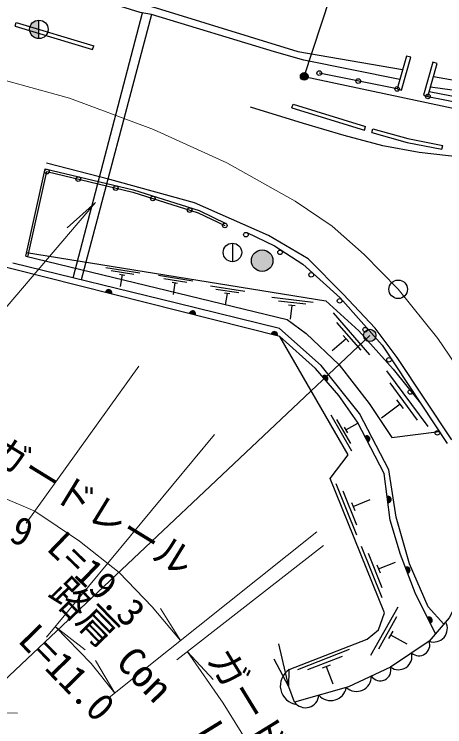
# Model space of a CAD drawing. Units: millimetres at full size, sheet at 1:1000; details may follow other scales. Extents: x 40000 to 680000, y 20000 to 380000.
# Drawn here: x 199765 to 227694, y 245098 to 291314 of the extents above; entities that cross this region are included whole.
import ezdxf
from ezdxf.enums import TextEntityAlignment as Align

# ---------------------------------------------------------------- set-up
doc = ezdxf.new("R2010")
doc.units = ezdxf.units.MM
doc.header["$LTSCALE"] = 1000
doc.linetypes.add('CHAIN', pattern=[18.5, 12, -1.5, 3.5, -1.5])
for name, color, linetype, lineweight in [('M-BGD', 7, 'Continuous', 25), ('M-BGD-EXST', 7, 'Continuous', 25), ('M-BMK', 2, 'CHAIN', 13), ('M-BMK-SRVR', 3, 'Continuous', 25), ('M-STR-HTXT', 7, 'Continuous', 13), ('M-STR-STRC', 7, 'Continuous', 25)]:
    doc.layers.add(name, color=color, linetype=linetype, lineweight=lineweight)
doc.styles.add('ＭＳ ゴシック', font='')
doc.styles.get('ＭＳ ゴシック').set_extended_font_data('MS Gothic')

msp = doc.modelspace()

# ---------------------------------------------------------------- hatches: boundary and pattern name
at = {"layer": 'M-BGD'}
for points in [[(201362, 290931, 0.41421), (200762, 290331, 0.41421), (201362, 289731)], [(215149, 275331, -0.41421), (215849, 276031, -0.41421), (216549, 275331, -1)], [(206073, 273167), (205684, 273265, -0.4608), (205936, 273444, -0.4608)], [(211516, 271790), (211126, 271888, -0.4608), (211379, 272067, -0.4608)], [(216833, 270444), (216444, 270543, -0.4608), (216696, 270721, -0.4608)], [(220016, 267521), (219756, 267827, -0.4608), (220065, 267827, -0.4608)], [(222694, 263573), (222507, 263929, -0.4608), (222809, 263860, -0.4608)], [(224011, 259640), (223961, 260039, -0.4608), (224219, 259869, -0.4608)], [(225282, 255055), (225139, 255431, -0.4608), (225430, 255326, -0.4608)], [(226744, 251816), (226565, 252175, -0.4608), (226865, 252100, -0.4608)]]:
    msp.add_hatch(color=256, dxfattribs=at).paths.add_polyline_path(points)
at = {"layer": 'M-BGD-EXST'}
msp.add_hatch(color=256, dxfattribs=at).paths.add_polyline_path([(218796, 287399, -1), (218357, 287160, -0.41421), (218457, 287499, -0.41421)])
at = {"layer": 'M-STR-STRC'}
msp.add_hatch(color=256, dxfattribs=at).paths.add_polyline_path([(222488, 270270, -0.41421), (222610, 270822, -0.41421), (223163, 270700, -1)])

# ---------------------------------------------------------------- linework, layer by layer
at = {"layer": 'M-BGD'}
for p, q in [((203588, 274214), (208077, 291403)), ((208678, 291297), (204099, 274089)), ((199822, 290532), (199894, 290772)), ((199894, 290772), (204920, 289264)), ((201362, 289731), (201362, 290931)), ((199822, 290532), (204848, 289025)), ((204848, 289025), (204920, 289264)), ((224606, 286467), (219554, 287496)), ((232828, 286229), (226962, 287254)), ((226777, 286600), (233035, 285754)), ((226694, 286303), (233431, 284991)), ((226603, 285982), (233022, 284691)), ((217784, 285239), (217858, 285478)), ((217784, 285239), (222485, 283784)), ((217858, 285478), (222559, 284023)), ((222485, 283784), (222559, 284023)), ((222962, 283646), (223030, 283887)), ((227513, 282557), (227562, 282803)), ((213920, 276465), (213920, 275265)), ((207921, 274517), (205700, 274876)), ((207527, 274429), (206046, 274668)), ((206935, 274373), (206590, 274429)), ((206763, 274401), (206643, 273660)), ((211346, 274001), (209125, 274360)), ((210952, 273913), (209471, 274153)), ((210360, 273857), (210015, 273913)), ((210187, 273885), (210068, 273144)), ((214728, 273331), (212504, 273671)), ((214334, 273239), (212852, 273466)), ((213743, 273178), (213397, 273231)), ((213570, 273204), (213457, 272463)), ((219156, 272627), (216474, 272939)), ((218688, 272500), (216900, 272708)), ((217982, 272401), (217565, 272450)), ((217774, 272425), (217670, 271531)), ((222842, 269228), (220474, 271939)), ((222267, 269522), (220688, 271330)), ((221481, 270057), (221113, 270479)), ((221297, 270268), (220393, 269478)), ((226626, 264572), (223935, 268179)), ((225937, 264994), (224143, 267399)), ((225009, 265736), (224590, 266298)), ((224799, 266017), (223597, 265120)), ((220295, 265335), (221649, 262999)), ((220677, 265036), (221580, 263479)), ((221179, 264529), (221389, 264166)), ((221284, 264348), (222053, 264794)), ((220628, 260875), (221979, 257538)), ((221076, 260409), (221976, 258185)), ((221748, 259387), (222861, 259837)), ((221643, 259646), (221854, 259127)), ((222270, 256820), (223620, 253483)), ((222717, 256354), (223618, 254129)), ((223285, 255591), (223495, 255072)), ((223390, 255331), (224502, 255781)), ((224641, 252863), (222885, 249720)), ((224558, 252222), (223387, 250127)), ((224319, 251302), (224045, 250813)), ((224182, 251058), (225230, 250472)), ((217587, 247683), (216926, 250477)), ((221503, 250101), (218150, 248790)), ((221032, 249659), (218797, 248785)), ((217587, 247683), (216617, 249475)), ((220262, 249100), (219741, 248897)), ((220002, 248999), (220438, 247881))]:
    msp.add_line(p, q, dxfattribs=at)
for points in [[(145295, 307834), (147148, 307447), (161545, 304427), (168687, 302690), (183866, 298865), (192992, 296299), (208965, 291740), (218159, 288894), (224963, 287730)], [(224777, 287073), (218544, 288330), (216659, 288873), (208678, 291297), (207935, 291428), (199379, 294108), (188999, 296877)], [(218576, 287280), (233014, 284215), (244612, 292868), (247568, 295701)], [(231032, 257955), (227989, 252170), (226681, 250650), (224182, 248964), (221445, 247683), (217948, 246696), (217587, 247683), (217600, 248803), (222661, 250780), (223395, 251380), (223795, 252487), (220265, 261210), (221438, 262737), (216994, 270403), (193170, 276432), (163067, 283939), (147707, 287833)], [(223030, 283887), (225309, 283248), (227562, 282803)], [(222962, 283646), (225251, 283004), (227513, 282557)], [(228149, 263701), (224600, 269058), (223188, 270944), (221095, 273161), (218842, 275442), (216255, 276956), (211449, 279078), (205972, 280589), (201867, 281653)], [(200510, 275612), (201772, 281288), (207498, 279918), (211753, 278578), (213494, 277751)], [(200656, 275580), (201885, 281107), (207458, 279774), (211698, 278438), (213429, 277615)], [(214858, 277151), (216639, 276285), (218488, 275106), (220902, 272919), (223633, 269841), (227852, 263473)], [(200510, 275612), (217477, 271509), (218711, 270600), (220854, 268573), (222787, 266066), (224270, 263865), (227340, 264245)], [(200566, 275864), (219987, 272724), (222120, 270775), (224349, 268288), (226121, 266085)], [(227635, 251759), (226629, 252872), (225412, 255672), (224543, 258690), (224077, 261762), (222174, 265423), (219687, 268531), (216979, 270938), (210293, 272574), (199663, 275174)], [(227088, 251124), (225765, 253783), (224823, 256264), (224163, 258491), (223765, 261531), (222027, 264845), (220813, 266584), (219317, 268343), (216994, 270403)]]:
    msp.add_lwpolyline(points, dxfattribs=at)
for points in [[(224606, 286467), (224895, 286385), (225498, 288520), (225209, 288602)], [(226314, 286064), (226603, 285982), (227206, 288117), (226917, 288199)]]:
    msp.add_lwpolyline(points, close=True, dxfattribs=at)
for centre, radius in [((201362, 290331), 600), ((219554, 287496), 150), ((222080, 286981), 150), ((224606, 286467), 150), ((226603, 285982), 150), ((201885, 281107), 150), ((203920, 280620), 150), ((206351, 280038), 150), ((208757, 279364), 150), ((211142, 278613), 150), ((213429, 277615), 150), ((214792, 277016), 150), ((213920, 275865), 600), ((215849, 275331), 700), ((217011, 275870), 150), ((219031, 274411), 150), ((220875, 272724), 150), ((222534, 270854), 150), ((224079, 268896), 150), ((225460, 266812), 150), ((227215, 264162), 150)]:
    msp.add_circle(centre, radius, dxfattribs=at)
for centre, radius, start, end in [((205886, 273247), 203, 336.814, 174.7374), ((211329, 271870), 203, 336.814, 174.7374), ((216646, 270524), 203, 336.814, 174.7374), ((219910, 267695), 203, 301.4114, 139.3348), ((222629, 263766), 203, 288.7192, 126.6426), ((224017, 259843), 203, 268.252, 106.1754), ((225240, 255254), 203, 281.8436, 119.767), ((226683, 252010), 203, 287.4922, 125.4156), ((226990, 251469), 875, 249.2864, 29.2864), ((226018, 250409), 706, 227.9852, 20.0144), ((224696, 249672), 875, 233.9998, 13.9998), ((218255, 247758), 1232, 122.0723, 262.5865), ((223510, 248775), 698, 214.4505, 15.7386), ((221963, 248359), 971, 227.4736, 1.2305), ((220298, 247820), 1024, 221.4153, 350.0972), ((218658, 247207), 875, 215.7562, 355.7563)]:
    msp.add_arc(centre, radius, start, end, dxfattribs=at)
at = {"layer": 'M-BGD-EXST'}
msp.add_line((218576, 287280), (222664, 299799), dxfattribs=at)
msp.add_circle((218576, 287280), 250, dxfattribs=at)
at = {"layer": 'M-BMK'}
msp.add_lwpolyline([(135651, 301833), (142369, 300562), (147622, 299337), (168793, 294417), (194088, 288412), (203356, 285876), (208795, 283834), (213551, 281679), (217984, 279190), (220390, 277568), (222459, 275723), (224673, 273472), (227236, 270275), (229947, 266291), (234332, 258542), (236172, 254524), (237540, 250930), (239229, 244882), (240120, 240224), (240326, 237899)], dxfattribs=at)
at = {"layer": 'M-BMK-SRVR'}
msp.add_circle((224673, 273472), 600, dxfattribs=at)
at = {"layer": 'M-STR-HTXT'}
for p, q in [((205039, 279096), (203202, 277469)), ((200543, 258301), (207839, 268488)), ((201865, 250900), (212757, 264045)), ((205923, 246999), (219404, 257752)), ((219831, 256854), (210319, 249432)), ((210548, 250688), (209251, 252773)), ((202433, 251585), (204375, 250084)), ((211002, 249964), (212674, 248167)), ((206285, 247287), (205036, 249401))]:
    msp.add_line(p, q, dxfattribs=at)
for points in [[(205039, 279096), (177105, 246351), (199981, 245989)], [(201100, 259078), (198546, 260170), (196531, 261029)], [(210548, 250688), (208713, 252883), (206570, 255101), (204000, 257142), (201100, 259078)], [(202433, 251585), (204752, 249209), (206285, 247287)], [(217972, 237588), (215929, 242404), (213326, 246638), (211002, 249964)]]:
    msp.add_lwpolyline(points, dxfattribs=at)
at = {"layer": 'M-STR-STRC'}
msp.add_line((222825, 270485), (192540, 241893), dxfattribs=at)
msp.add_lwpolyline([(231200, 281707), (231019, 281983), (228896, 282018), (226040, 282350), (223680, 282771), (221159, 283456), (218526, 284228), (215098, 285295)], dxfattribs=at)
msp.add_circle((222825, 270485), 400, dxfattribs=at)

# ---------------------------------------------------------------- texts
at = {"layer": 'M-STR-HTXT', "style": 'ＭＳ ゴシック'}
for s, rotation, p in [('ガードレール', 328.459, (197636, 262143)), ('L=12.9', 336.854, (193389, 259125)), ('L=19.3', 316.042, (201393, 256221)), ('路肩 Con', 314.302, (201520, 253296)), ('L=11.0', 314.302, (199527, 250268)), ('ガードレール', 301.581, (211753, 249197)), ('L=25.5', 301.581, (210987, 244482))]:
    msp.add_text(s, height=1833, rotation=rotation, dxfattribs=at).set_placement(p, align=Align.BOTTOM_LEFT)

doc.saveas('drawing.dxf')
